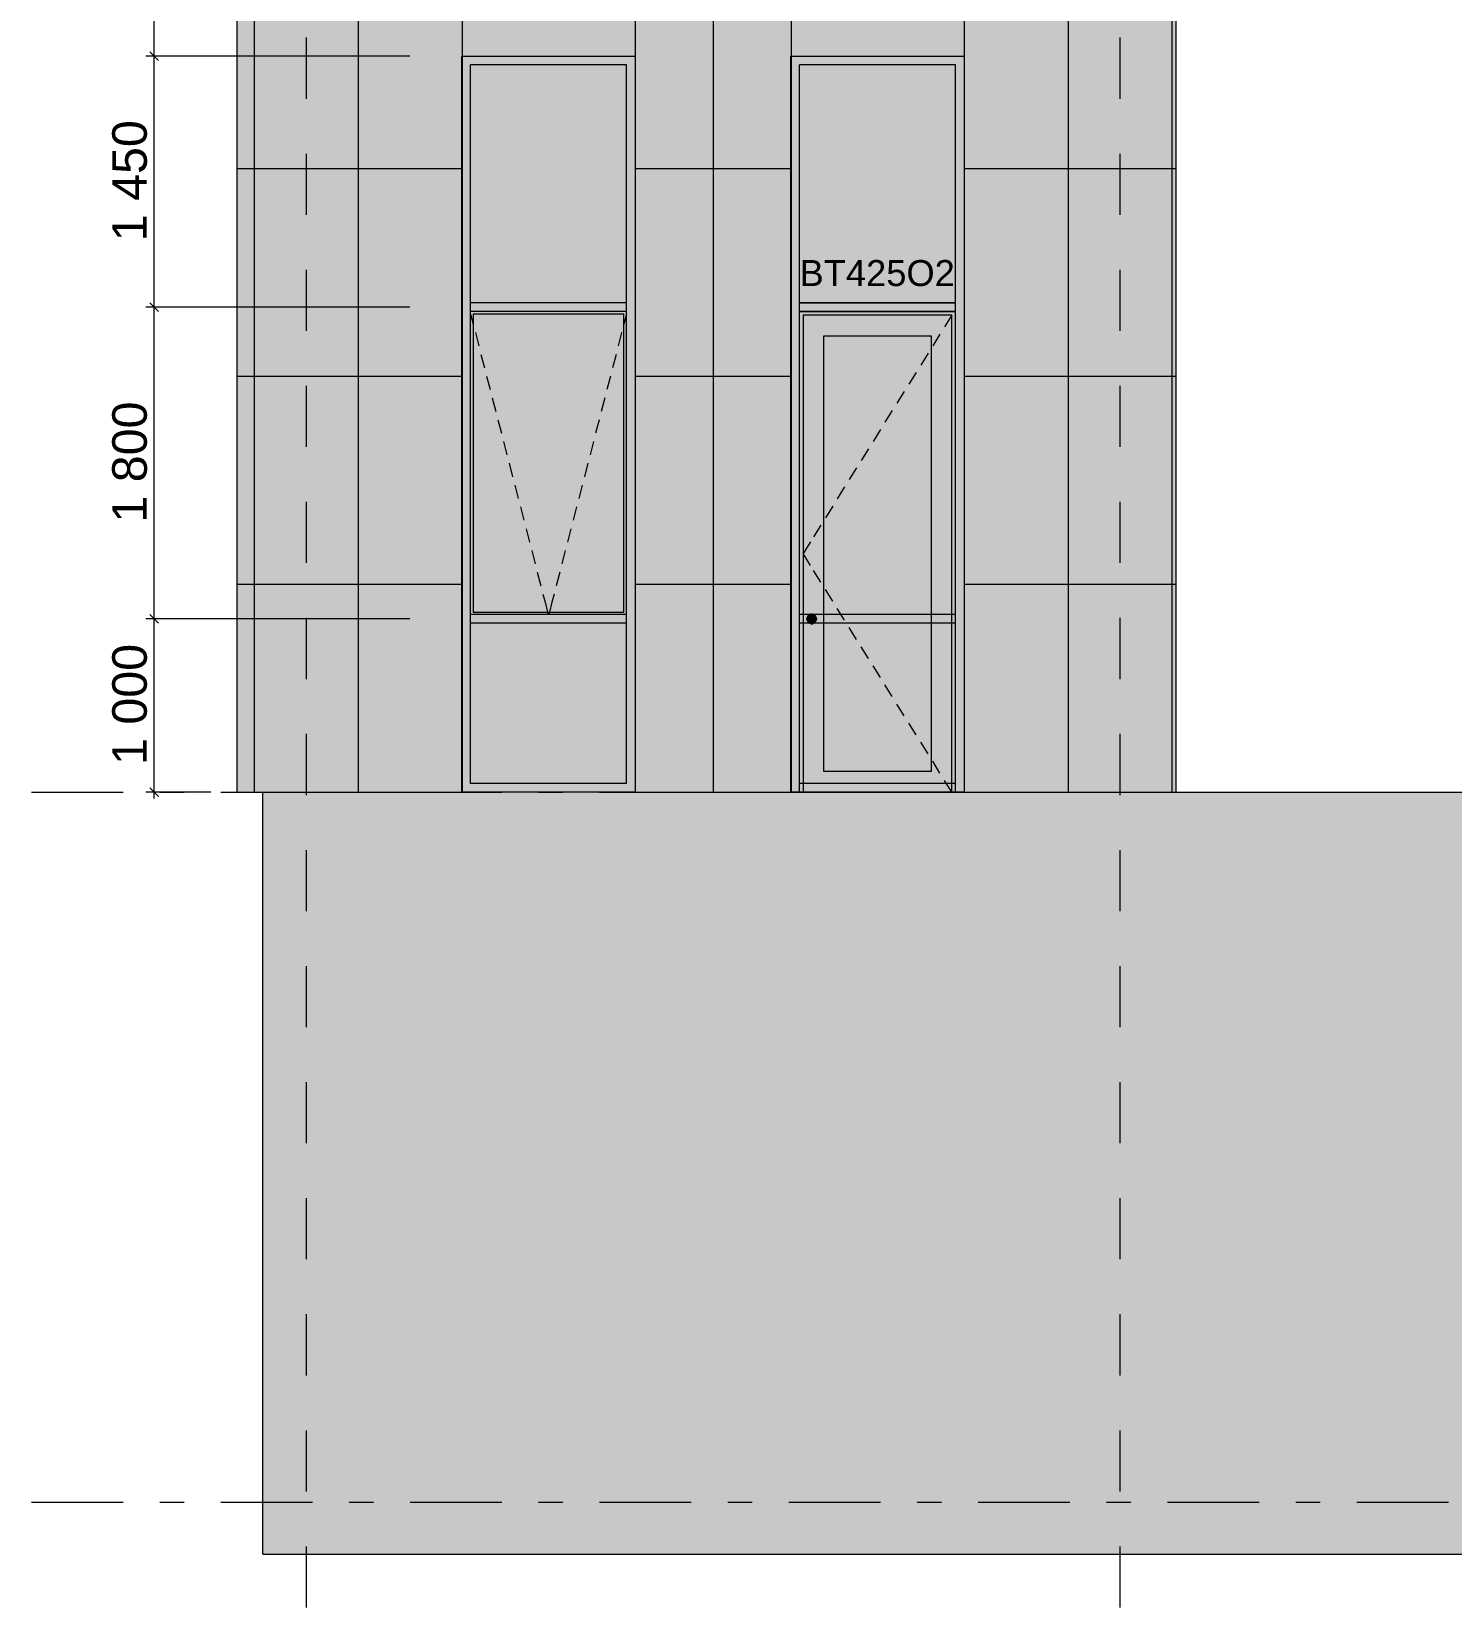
# Model space of a CAD drawing. Header units: millimetres. Extents: x 1499747 to 4341325, y -28481 to 441852.
# Drawn here: x 4102577 to 4110778, y 359120 to 368221 of the extents above; entities that cross this region are included whole.
import ezdxf

# ---------------------------------------------------------------- set-up
doc = ezdxf.new("R2010")
doc.units = ezdxf.units.MM
doc.header["$MEASUREMENT"] = 0
doc.layers.add('Чертеж и Рисунок', color=7, linetype='Continuous')
doc.styles.add('РЎР“Р•РќР•Р\xa0Р\x98Р\xa0_РЎРўР\x98Р›Р¬_2', font='')
doc.styles.get('РЎР“Р•РќР•Р\xa0Р\x98Р\xa0_РЎРўР\x98Р›Р¬_2').set_extended_font_data('GOST Common', italic=True)

# ---------------------------------------------------------------- blocks, each defined once
blk = doc.blocks.new('zw$719B')
at = {"layer": 'Чертеж и Рисунок', "linetype": 'Continuous', "lineweight": 0, "true_color": 0x2e2e2e}
for points in [[(0, 3300), (50, 3300), (50, 4200), (0, 4250)], [(500, 4250), (0, 4250), (50, 4200), (500, 4200)], [(500, 4250), (500, 4200), (950, 4200), (1000, 4250)], [(1000, 3300), (1000, 4250), (950, 4200), (950, 3300)], [(0, 2800), (50, 2800), (50, 3300), (0, 3300)], [(1000, 2800), (1000, 3300), (950, 3300), (950, 2800)], [(500, 2825), (50, 2825), (50, 2775), (500, 2775)], [(950, 2775), (950, 2825), (500, 2825), (500, 2775)], [(0, 2400), (50, 2400), (50, 2800), (0, 2800)], [(50, 2775), (70, 2755), (930, 2755), (950, 2775)], [(50, 0), (70, 0), (70, 2755), (50, 2775)], [(70, 2755), (190, 2635), (810, 2635), (930, 2755)], [(930, 0), (930, 2755), (810, 2635), (810, 120)], [(950, 0), (950, 2775), (930, 2755), (930, 0)], [(1000, 2400), (1000, 2800), (950, 2800), (950, 2400)], [(0, 1000), (50, 1000), (50, 2400), (0, 2400)], [(1000, 1000), (1000, 2400), (950, 2400), (950, 1000)], [(98.7, 1000), (105, 1015), (98.9, 1021.1), (90.2, 1000)], [(103.7, 1000), (108.5, 1011.5), (105, 1015), (98.7, 1000)], [(105, 1015), (120, 1021.3), (120, 1029.8), (98.9, 1021.1)], [(108.7, 1000), (112, 1008), (108.5, 1011.5), (103.7, 1000)], [(108.5, 1011.5), (120, 1016.3), (120, 1021.3), (105, 1015)], [(112, 1008), (120, 1011.3), (120, 1016.3), (108.5, 1011.5)], [(112.5, 1007.5), (109.5, 1000), (112.5, 992.6), (118.5, 990.1), (118.5, 1009.9)], [(121.5, 1007.1), (121.5, 1010), (118.5, 1010), (118.5, 1007.1)], [(121.5, 1000), (121.5, 1007.1), (118.5, 1007.1), (118.5, 1000)], [(118.8, 1010), (121.2, 1010), (120, 1010.5)], [(120, 1021.3), (135, 1015), (141, 1021.1), (120, 1029.8)], [(120, 1016.3), (131.5, 1011.5), (135, 1015), (120, 1021.3)], [(120, 1011.3), (128, 1008), (131.5, 1011.5), (120, 1016.3)], [(121.5, 1009.9), (121.5, 990.1), (127.4, 992.6), (130.5, 1000), (127.4, 1007.5)], [(128, 1008), (131.3, 1000), (136.2, 1000), (131.5, 1011.5)], [(131.5, 1011.5), (136.2, 1000), (141.2, 1000), (135, 1015)], [(135, 1015), (141.2, 1000), (149.7, 1000), (141, 1021.1)], [(0, 0), (50, 0), (50, 1000), (0, 1000)], [(105, 985), (98.7, 1000), (90.2, 1000), (98.9, 979)], [(108.5, 988.5), (103.7, 1000), (98.7, 1000), (105, 985)], [(120, 978.8), (105, 985), (98.9, 979), (120, 970.3)], [(112, 992), (108.7, 1000), (103.7, 1000), (108.5, 988.5)], [(120, 983.8), (108.5, 988.5), (105, 985), (120, 978.8)], [(120, 988.7), (112, 992), (108.5, 988.5), (120, 983.8)], [(121.5, 993), (121.5, 1000), (118.5, 1000), (118.5, 993)], [(121.5, 990), (121.5, 993), (118.5, 993), (118.5, 990)], [(118.8, 990), (120, 989.5), (121.2, 990)], [(128, 992), (120, 988.7), (120, 983.8), (131.5, 988.5)], [(131.5, 988.5), (120, 983.8), (120, 978.8), (135, 985)], [(135, 985), (120, 978.8), (120, 970.3), (141, 979)], [(131.3, 1000), (128, 992), (131.5, 988.5), (136.2, 1000)], [(136.2, 1000), (131.5, 988.5), (135, 985), (141.2, 1000)], [(141.2, 1000), (135, 985), (141, 979), (149.7, 1000)], [(1000, 0), (1000, 1000), (950, 1000), (950, 0)], [(930, 0), (810, 120), (190, 120), (70, 0)]]:
    blk.add_hatch(color=250, dxfattribs=at).paths.add_polyline_path(points)
at = {"layer": 'Чертеж и Рисунок', "linetype": 'Continuous', "lineweight": 0, "true_color": 0x84adf9}
for points in [[(950, 4200), (50, 4200), (50, 2825), (950, 2825), (950, 3300)], [(190, 120), (810, 120), (810, 2635), (190, 2635)]]:
    blk.add_hatch(color=161, dxfattribs=at).paths.add_polyline_path(points)
at = {"layer": 'Чертеж и Рисунок', "linetype": 'Continuous', "lineweight": 0, "true_color": 0x2e2e2e}
h = blk.add_hatch(color=250, dxfattribs=at)
h.paths.add_polyline_path([(70, 2755), (70, 0), (190, 120), (190, 2635)])
h.paths.add_polyline_path([(90.2, 1000), (98.9, 1021.1), (120, 1029.8), (141, 1021.1), (149.7, 1000), (141, 979), (120, 970.3), (98.9, 979)], flags=0)
h = blk.add_hatch(color=250, dxfattribs=at)
h.paths.add_polyline_path([(108.7, 1000), (112, 992), (120, 988.7), (128, 992), (131.3, 1000), (128, 1008), (120, 1011.3), (112, 1008)])
h.paths.add_polyline_path([(109.5, 1000), (112.5, 1007.5), (118.5, 1009.9), (118.5, 1010), (118.8, 1010), (120, 1010.5), (121.2, 1010), (121.5, 1010), (121.5, 1009.9), (127.4, 1007.5), (130.5, 1000), (127.4, 992.6), (121.5, 990.1), (121.5, 990), (121.2, 990), (120, 989.5), (118.8, 990), (118.5, 990), (118.5, 990.1), (112.5, 992.6)], flags=0)
at = {"layer": 'Чертеж и Рисунок', "color": 7, "linetype": 'Continuous', "lineweight": 5}
for points in [[(0, 0), (0, 4250)], [(0, 4250), (1000, 4250)], [(50, 3300), (50, 4200)], [(500, 4200), (50, 4200)], [(950, 4200), (500, 4200)], [(950, 3300), (950, 4200)], [(1000, 4250), (1000, 0)], [(50, 2825), (50, 3300)], [(950, 2825), (950, 3300)], [(50, 2800), (50, 2825)], [(50, 2825), (500, 2825)], [(500, 2825), (950, 2825)], [(950, 2800), (950, 2825)], [(50, 2775), (50, 2800)], [(50, 2775), (500, 2775)], [(50, 2400), (50, 2775)], [(930, 2755), (70, 2755)], [(70, 2755), (70, 0)], [(500, 2775), (950, 2775)], [(930, 0), (930, 2755)], [(950, 2775), (950, 2800)], [(950, 2400), (950, 2775)], [(190, 2635), (810, 2635)], [(190, 120), (190, 2635)], [(810, 2635), (810, 120)], [(50, 1000), (50, 2400)], [(950, 1000), (950, 2400)], [(98.9, 1021.1), (90.2, 1000)], [(120, 1029.8), (98.9, 1021.1)], [(112, 1008), (108.7, 1000)], [(112.5, 1007.5), (109.5, 1000)], [(120, 1011.3), (112, 1008)], [(118.5, 1009.9), (112.5, 1007.5)], [(118.5, 1007.1), (118.5, 1010)], [(118.8, 1010), (118.5, 1010)], [(118.5, 1000), (118.5, 1007.1)], [(120, 1010.5), (118.8, 1010)], [(121.2, 1010), (118.8, 1010)], [(141, 1021.1), (120, 1029.8)], [(128, 1008), (120, 1011.3)], [(121.2, 1010), (120, 1010.5)], [(121.5, 1010), (121.2, 1010)], [(121.5, 1007.1), (121.5, 1010)], [(127.4, 1007.5), (121.5, 1009.9)], [(121.5, 1000), (121.5, 1007.1)], [(130.5, 1000), (127.4, 1007.5)], [(131.3, 1000), (128, 1008)], [(149.7, 1000), (141, 1021.1)], [(50, 0), (50, 1000)], [(90.2, 1000), (98.9, 979)], [(98.9, 979), (120, 970.3)], [(108.7, 1000), (112, 992)], [(109.5, 1000), (112.5, 992.6)], [(112, 992), (120, 988.7)], [(112.5, 992.6), (118.5, 990.2)], [(118.5, 993), (118.5, 1000)], [(118.5, 990), (118.5, 993)], [(118.8, 990), (118.5, 990)], [(118.8, 990), (120, 989.5)], [(121.2, 990), (118.8, 990)], [(120, 988.7), (128, 992)], [(120, 989.5), (121.2, 990)], [(120, 970.3), (141, 979)], [(121.5, 990), (121.2, 990)], [(121.5, 993), (121.5, 1000)], [(121.5, 990), (121.5, 993)], [(121.5, 990.2), (127.4, 992.6)], [(127.4, 992.6), (130.5, 1000)], [(128, 992), (131.3, 1000)], [(141, 979), (149.7, 1000)], [(950, 0), (950, 1000)], [(810, 120), (190, 120)], [(50, 0), (0, 0)], [(50, 0), (70, 0)], [(70, 0), (930, 0)], [(930, 0), (950, 0)], [(950, 0), (1000, 0)]]:
    blk.add_lwpolyline(points, dxfattribs=at)
at = {"layer": 'Чертеж и Рисунок', "color": 23, "linetype": 'Continuous', "lineweight": 5, "true_color": 0xbf8080}
for points in [[(930, 2755), (887.6, 2687.2)], [(861.1, 2644.8), (818.8, 2576.9)], [(792.3, 2534.5), (749.9, 2466.6)], [(723.4, 2424.2), (681.1, 2356.3)], [(654.6, 2313.9), (612.2, 2246.1)], [(585.7, 2203.7), (543.4, 2135.8)], [(516.9, 2093.4), (474.5, 2025.5)], [(448.1, 1983.1), (405.7, 1915.3)], [(379.2, 1872.8), (336.8, 1805)], [(310.4, 1762.6), (268, 1694.7)], [(241.5, 1652.3), (199.1, 1584.4)], [(172.7, 1542), (130.3, 1474.2)], [(112.3, 1445.4), (70, 1377.5)], [(112.3, 1309.7), (70, 1377.5)], [(172.7, 1213), (130.3, 1280.9)], [(241.5, 1102.8), (199.1, 1170.6)], [(310.4, 992.5), (268, 1060.4)], [(379.2, 882.2), (336.8, 950.1)], [(448.1, 771.9), (405.7, 839.8)], [(516.9, 661.7), (474.5, 729.5)], [(585.7, 551.4), (543.4, 619.3)], [(654.6, 441.1), (612.2, 509)], [(723.4, 330.8), (681.1, 398.7)], [(792.3, 220.6), (749.9, 288.4)], [(861.1, 110.3), (818.8, 178.2)], [(930, 0), (887.6, 67.9)]]:
    blk.add_lwpolyline(points, dxfattribs=at)
at = {"layer": 'Чертеж и Рисунок', "color": 1, "linetype": 'Continuous', "lineweight": 0}
blk.add_lwpolyline([(246.9, 0), (388, 0)], dxfattribs=at)

msp = doc.modelspace()

# ---------------------------------------------------------------- hatches: boundary and pattern name
at = {"layer": 'Чертеж и Рисунок', "linetype": 'Continuous', "lineweight": 0, "true_color": 0x868d8e}
msp.add_hatch(color=252, dxfattribs=at).paths.add_polyline_path([(4103762.7, 373528.4), (4103762.7, 363828.4), (4105062.7, 363828.4), (4105062.7, 368078.4), (4106062.7, 368078.4), (4106062.7, 363828.4), (4106962.7, 363828.4), (4106962.7, 368078.4), (4107962.7, 368078.4), (4107962.7, 363828.4), (4109187.7, 363828.4), (4109187.7, 368578.4), (4103892.6, 368578.4), (4103892.6, 369078.4), (4104523.1, 369078.4), (4104523.1, 369578.4), (4105062.2, 369578.4), (4105062.2, 373028.4), (4106062.2, 373028.4), (4106062.2, 369578.4), (4106962.3, 369578.4), (4106962.3, 373028.4), (4107962.3, 373028.4), (4107962.3, 369578.4), (4109763.2, 369578.4), (4109763.2, 373028.4), (4110763.2, 373028.4), (4110763.2, 369578.4), (4111662.8, 369578.4), (4111662.8, 373028.4), (4112662.8, 373028.4), (4112662.8, 369578.4), (4114462.2, 369578.4), (4114462.2, 373028.4), (4115462.2, 373028.4), (4115462.2, 369578.4), (4116362.2, 369578.4), (4116362.2, 373028.4), (4117362.2, 373028.4), (4117362.2, 369578.4), (4118512.7, 369578.4), (4118512.7, 369078.4), (4119262.7, 369078.4), (4119262.7, 373028.4), (4120262.7, 373028.4), (4120262.7, 369078.4), (4121162.7, 369078.4), (4121162.7, 373028.4), (4122162.7, 373028.4), (4122162.7, 369078.4), (4122662.7, 369078.4), (4122662.7, 373528.4)])
at = {"layer": 'Чертеж и Рисунок', "linetype": 'Continuous', "lineweight": 0, "true_color": 0x2e2e2e}
for points in [[(4106062.7, 368078.4), (4105062.7, 368078.4), (4105112.7, 368028.4), (4106012.7, 368028.4)], [(4105112.7, 368028.4), (4105062.7, 368078.4), (4105062.7, 366628.4), (4105112.7, 366628.4)], [(4106062.7, 366628.4), (4106062.7, 368078.4), (4106012.7, 368028.4), (4106012.7, 366628.4)], [(4106962.7, 368078.4), (4107012.7, 368028.4), (4107912.7, 368028.4), (4107962.7, 368078.4)], [(4106962.7, 366628.4), (4107012.7, 366628.4), (4107012.7, 368028.4), (4106962.7, 368078.4)], [(4107962.7, 366628.4), (4107962.7, 368078.4), (4107912.7, 368028.4), (4107912.7, 366628.4)], [(4105112.7, 366628.4), (4105062.7, 366628.4), (4105062.7, 364828.4), (4105112.7, 364828.4)], [(4105112.7, 366653.4), (4105112.7, 366603.4), (4106012.7, 366603.4), (4106012.7, 366653.4)], [(4106062.7, 364828.4), (4106062.7, 366628.4), (4106012.7, 366628.4), (4106012.7, 364828.4)], [(4106962.7, 364828.4), (4107012.7, 364828.4), (4107012.7, 366628.4), (4106962.7, 366628.4)], [(4107012.7, 366603.4), (4107912.7, 366603.4), (4107912.7, 366653.4), (4107012.7, 366653.4)], [(4107962.7, 364828.4), (4107962.7, 366628.4), (4107912.7, 366628.4), (4107912.7, 364828.4)], [(4105112.7, 364828.4), (4105062.7, 364828.4), (4105062.7, 363828.4), (4105112.7, 363878.4)], [(4105112.7, 364853.4), (4105112.7, 364803.4), (4106012.7, 364803.4), (4106012.7, 364853.4)], [(4106062.7, 364828.4), (4106012.7, 364828.4), (4106012.7, 363878.4), (4106062.7, 363828.4)], [(4107012.7, 364828.4), (4106962.7, 364828.4), (4106962.7, 363828.4), (4107012.7, 363878.4)], [(4107012.7, 364803.4), (4107912.7, 364803.4), (4107912.7, 364853.4), (4107012.7, 364853.4)], [(4107962.7, 364828.4), (4107912.7, 364828.4), (4107912.7, 363878.4), (4107962.7, 363828.4)], [(4105062.7, 363828.4), (4106062.7, 363828.4), (4106012.7, 363878.4), (4105112.7, 363878.4)], [(4106962.7, 363828.4), (4107962.7, 363828.4), (4107912.7, 363878.4), (4107012.7, 363878.4)]]:
    msp.add_hatch(color=250, dxfattribs=at).paths.add_polyline_path(points)
at = {"layer": 'Чертеж и Рисунок', "linetype": 'Continuous', "lineweight": 0, "true_color": 0x84adf9}
for points in [[(4105112.7, 368028.4), (4105112.7, 366653.4), (4106012.7, 366653.4), (4106012.7, 368028.4)], [(4107012.7, 368028.4), (4107012.7, 366653.4), (4107912.7, 366653.4), (4107912.7, 368028.4)], [(4105997.7, 364868.4), (4105997.7, 366588.4), (4105127.7, 366588.4), (4105127.7, 364868.4)], [(4107012.7, 366603.4), (4107012.7, 364853.4), (4107912.7, 364853.4), (4107912.7, 366603.4)], [(4105112.7, 363878.4), (4106012.7, 363878.4), (4106012.7, 364803.4), (4105112.7, 364803.4)], [(4107912.7, 364803.4), (4107012.7, 364803.4), (4107012.7, 363878.4), (4107912.7, 363878.4)]]:
    msp.add_hatch(color=161, dxfattribs=at).paths.add_polyline_path(points)
at = {"layer": 'Чертеж и Рисунок', "linetype": 'Continuous', "lineweight": 0, "true_color": 0xf7fdff}
for points in [[(4105112.7, 366603.4), (4105112.7, 364853.4), (4105127.7, 364868.4), (4105127.7, 366588.4)], [(4106012.7, 366603.4), (4105112.7, 366603.4), (4105127.7, 366588.4), (4105997.7, 366588.4)], [(4105997.7, 364868.4), (4106012.7, 364853.4), (4106012.7, 366603.4), (4105997.7, 366588.4)], [(4105112.7, 364853.4), (4106012.7, 364853.4), (4105997.7, 364868.4), (4105127.7, 364868.4)]]:
    msp.add_hatch(color=7, dxfattribs=at).paths.add_polyline_path(points)
at = {"layer": 'Чертеж и Рисунок', "linetype": 'Continuous', "lineweight": 0, "true_color": 0x7f7f7f}
for points in [[(4103912.7, 363828.4), (4103912.7, 359728.3), (4104412.7, 359728.3), (4104412.7, 363828.4)], [(4104412.7, 363828.4), (4104412.7, 363628.4), (4108537.7, 363628.4), (4108537.7, 363828.4)], [(4108537.7, 363828.4), (4108537.7, 359728.3), (4109187.7, 359728.3), (4109187.7, 363828.4)], [(4109187.7, 363828.4), (4109187.7, 363628.4), (4113237.7, 363628.4), (4113237.7, 363828.4)], [(4104412.7, 363428.4), (4108537.7, 363428.4), (4108537.7, 363628.4), (4104412.7, 363628.4)], [(4109187.7, 363428.4), (4113237.7, 363428.4), (4113237.7, 363628.4), (4109187.7, 363628.4)], [(4104412.7, 363428.4), (4104412.7, 359728.3), (4108537.7, 359728.3), (4108537.7, 363428.4)], [(4109187.7, 363428.4), (4109187.7, 359728.3), (4113237.7, 359728.3), (4113237.7, 363428.4)], [(4103912.7, 359428.3), (4115462.4, 359428.3), (4122812.7, 359428.3), (4122812.7, 359728.3), (4103912.7, 359728.3)]]:
    msp.add_hatch(color=8, dxfattribs=at).paths.add_polyline_path(points)

# ---------------------------------------------------------------- linework, layer by layer
at = {"layer": 'Чертеж и Рисунок', "color": 7, "linetype": 'Continuous', "lineweight": 5}
for points in [[(4103762.7, 373528.4), (4103762.7, 363828.4)], [(4103284.7, 368078.4), (4103284.7, 369078.4)], [(4109187.7, 363828.4), (4109187.7, 368578.4)], [(4104762.7, 368078.4), (4103237.8, 368078.4)], [(4103259.7, 368103.4), (4103309.7, 368053.4)], [(4103284.7, 366628.4), (4103284.7, 368078.4)], [(4105062.7, 363828.4), (4105062.7, 368078.4)], [(4105062.7, 368078.4), (4106062.7, 368078.4)], [(4106962.7, 363828.4), (4106962.7, 368078.4)], [(4106962.7, 368078.4), (4107962.7, 368078.4)], [(4106012.7, 368028.4), (4105112.7, 368028.4)], [(4105112.7, 366653.4), (4105112.7, 368028.4)], [(4106012.7, 366653.4), (4106012.7, 368028.4)], [(4107912.7, 368028.4), (4107012.7, 368028.4)], [(4107012.7, 366653.4), (4107012.7, 368028.4)], [(4107912.7, 366653.4), (4107912.7, 368028.4)], [(4104762.7, 366628.4), (4103237.8, 366628.4)], [(4103259.7, 366653.4), (4103309.7, 366603.4)], [(4103284.7, 364828.4), (4103284.7, 366628.4)], [(4105112.7, 366628.4), (4105112.7, 366653.4)], [(4106012.7, 366653.4), (4105112.7, 366653.4)], [(4105112.7, 366603.4), (4105112.7, 366628.4)], [(4106012.7, 366628.4), (4106012.7, 366653.4)], [(4106012.7, 366603.4), (4106012.7, 366628.4)], [(4107012.7, 366628.4), (4107012.7, 366653.4)], [(4107912.7, 366653.4), (4107012.7, 366653.4)], [(4107012.7, 366603.4), (4107012.7, 366628.4)], [(4107912.7, 366628.4), (4107912.7, 366653.4)], [(4107912.7, 366603.4), (4107912.7, 366628.4)], [(4105112.7, 364853.4), (4105112.7, 366603.4)], [(4106012.7, 366603.4), (4105112.7, 366603.4)], [(4105997.7, 366588.4), (4105127.7, 366588.4)], [(4105127.7, 366588.4), (4105127.7, 364868.4)], [(4105997.7, 364868.4), (4105997.7, 366588.4)], [(4106012.7, 364853.4), (4106012.7, 366603.4)], [(4107012.7, 364853.4), (4107012.7, 366603.4)], [(4107912.7, 366603.4), (4107012.7, 366603.4)], [(4107912.7, 364853.4), (4107912.7, 366603.4)], [(4104762.7, 364828.4), (4103237.8, 364828.4)], [(4103259.7, 364853.4), (4103309.7, 364803.4)], [(4103284.7, 363828.4), (4103284.7, 364828.4)], [(4105112.7, 364828.4), (4105112.7, 364853.4)], [(4106012.7, 364853.4), (4105112.7, 364853.4)], [(4105112.7, 364803.4), (4105112.7, 364828.4)], [(4105112.7, 363878.4), (4105112.7, 364803.4)], [(4106012.7, 364803.4), (4105112.7, 364803.4)], [(4105127.7, 364868.4), (4105997.7, 364868.4)], [(4106012.7, 364828.4), (4106012.7, 364853.4)], [(4106012.7, 364803.4), (4106012.7, 364828.4)], [(4106012.7, 363878.4), (4106012.7, 364803.4)], [(4107012.7, 364828.4), (4107012.7, 364853.4)], [(4107912.7, 364853.4), (4107012.7, 364853.4)], [(4107012.7, 364803.4), (4107012.7, 364828.4)], [(4107012.7, 363878.4), (4107012.7, 364803.4)], [(4107912.7, 364803.4), (4107012.7, 364803.4)], [(4107912.7, 364828.4), (4107912.7, 364853.4)], [(4107912.7, 364803.4), (4107912.7, 364828.4)], [(4107912.7, 363878.4), (4107912.7, 364803.4)], [(4103612.6, 363828.4), (4103237.8, 363828.4)], [(4103259.7, 363853.4), (4103309.7, 363803.4)], [(4103284.7, 363790.9), (4103284.7, 363828.4)], [(4103762.7, 363828.4), (4105062.7, 363828.4)], [(4106062.7, 363828.4), (4105062.7, 363828.4)], [(4106012.7, 363878.4), (4105112.7, 363878.4)], [(4106062.7, 363828.4), (4106962.7, 363828.4)], [(4107962.7, 363828.4), (4106962.7, 363828.4)], [(4107912.7, 363878.4), (4107012.7, 363878.4)], [(4107962.7, 363828.4), (4109187.7, 363828.4)], [(4109187.7, 363828.4), (4113237.7, 363828.4)]]:
    msp.add_lwpolyline(points, dxfattribs=at)
at = {"layer": 'Чертеж и Рисунок', "color": 253, "linetype": 'Continuous', "lineweight": 5, "true_color": 0xaaaaaa}
for points in [[(4103862.7, 373528.4), (4103862.7, 363828.4)], [(4104462.7, 368578.4), (4104462.7, 363828.4)], [(4105063.3, 368578.4), (4105063.3, 363828.4)], [(4106062.7, 368578.4), (4106062.7, 363828.4)], [(4106512.9, 368578.4), (4106512.9, 363828.4)], [(4106963.3, 368578.4), (4106963.3, 363828.4)], [(4107962.7, 368578.4), (4107962.7, 363828.4)], [(4108563.3, 368578.4), (4108563.3, 363828.4)], [(4109163.3, 368578.4), (4109163.3, 363828.4)], [(4105063.3, 367428.4), (4103762.7, 367428.4)], [(4106963.3, 367428.4), (4106062.7, 367428.4)], [(4109187.7, 367428.4), (4107962.7, 367428.4)], [(4105063.3, 366228.4), (4103762.7, 366228.4)], [(4106963.3, 366228.4), (4106062.7, 366228.4)], [(4109187.7, 366228.4), (4107962.7, 366228.4)], [(4105063.3, 365028.4), (4103762.7, 365028.4)], [(4106963.3, 365028.4), (4106062.7, 365028.4)], [(4109187.7, 365028.4), (4107962.7, 365028.4)]]:
    msp.add_lwpolyline(points, dxfattribs=at)
at = {"layer": 'Чертеж и Рисунок', "color": 8, "linetype": 'Continuous', "lineweight": 15}
for points in [[(4104162.7, 368185.9), (4104162.7, 367833.2)], [(4108862.7, 368185.9), (4108862.7, 367833.2)], [(4104162.7, 367515.7), (4104162.7, 367162.9)], [(4108862.7, 367515.7), (4108862.7, 367162.9)], [(4104162.7, 366845.4), (4104162.7, 366492.6)], [(4108862.7, 366845.4), (4108862.7, 366492.6)], [(4104162.7, 366175.1), (4104162.7, 365822.3)], [(4108862.7, 366175.1), (4108862.7, 365822.3)], [(4104162.7, 365504.8), (4104162.7, 365152.1)], [(4108862.7, 365504.8), (4108862.7, 365152.1)], [(4104162.7, 364834.6), (4104162.7, 364481.8)], [(4108862.7, 364834.6), (4108862.7, 364481.8)], [(4104162.7, 364164.3), (4104162.7, 363811.5)], [(4108862.7, 364164.3), (4108862.7, 363811.5)], [(4104162.7, 363494), (4104162.7, 363141.2)], [(4108862.7, 363494), (4108862.7, 363141.2)], [(4104162.7, 362823.7), (4104162.7, 362470.9)], [(4108862.7, 362823.7), (4108862.7, 362470.9)], [(4104162.7, 362153.4), (4104162.7, 361800.7)], [(4108862.7, 362153.4), (4108862.7, 361800.7)], [(4104162.7, 361483.2), (4104162.7, 361130.4)], [(4108862.7, 361483.2), (4108862.7, 361130.4)], [(4104162.7, 360812.9), (4104162.7, 360460.1)], [(4108862.7, 360812.9), (4108862.7, 360460.1)], [(4104162.7, 360142.6), (4104162.7, 359789.8)], [(4108862.7, 360142.6), (4108862.7, 359789.8)], [(4104162.7, 359472.2), (4104162.7, 359119.5)], [(4108862.7, 359472.2), (4108862.7, 359119.5)]]:
    msp.add_lwpolyline(points, dxfattribs=at)
at = {"layer": 'Чертеж и Рисунок', "color": 23, "linetype": 'Continuous', "lineweight": 5, "true_color": 0xbf8080}
for points in [[(4105112.7, 366589.1), (4105127.7, 366531.1)], [(4106012.7, 366589.1), (4105997.7, 366531.1)], [(4105140.2, 366482.6), (4105160.2, 366405.1)], [(4105985.1, 366482.6), (4105965.1, 366405.1)], [(4105172.7, 366356.7), (4105192.8, 366279.3)], [(4105952.6, 366356.7), (4105932.6, 366279.3)], [(4105205.3, 366230.9), (4105225.3, 366153.4)], [(4105920.1, 366230.9), (4105900, 366153.4)], [(4105237.8, 366105), (4105257.8, 366027.5)], [(4105887.5, 366105), (4105867.5, 366027.5)], [(4105270.4, 365979.1), (4105290.4, 365901.7)], [(4105855, 365979.1), (4105835, 365901.7)], [(4105302.9, 365853.3), (4105322.9, 365775.8)], [(4105822.4, 365853.3), (4105802.4, 365775.8)], [(4105335.4, 365727.4), (4105355.5, 365650)], [(4105789.9, 365727.4), (4105769.9, 365650)], [(4105368, 365601.5), (4105388, 365524.1)], [(4105757.4, 365601.5), (4105737.3, 365524.1)], [(4105400.5, 365475.7), (4105420.5, 365398.2)], [(4105724.8, 365475.7), (4105704.8, 365398.2)], [(4105433.1, 365349.8), (4105453.1, 365272.4)], [(4105692.3, 365349.8), (4105672.3, 365272.4)], [(4105465.6, 365224), (4105485.6, 365146.5)], [(4105659.7, 365224), (4105639.7, 365146.5)], [(4105498.1, 365098.1), (4105518.2, 365020.6)], [(4105627.2, 365098.1), (4105607.2, 365020.6)], [(4105530.7, 364972.2), (4105542.6, 364925.9)], [(4105542.6, 364925.9), (4105557.5, 364868.4)], [(4105582.7, 364925.9), (4105567.8, 364868.4)], [(4105594.7, 364972.2), (4105582.7, 364925.9)], [(4105557.5, 364868.4), (4105561.4, 364853.4)], [(4105567.8, 364868.4), (4105564, 364853.4)]]:
    msp.add_lwpolyline(points, dxfattribs=at)
at = {"layer": 'Чертеж и Рисунок', "color": 1, "linetype": 'Continuous', "lineweight": 0}
for points in [[(4102576.8, 363828.4), (4103106, 363828.4)], [(4103317.6, 363828.4), (4103458.7, 363828.4)], [(4103670.4, 363828.4), (4104199.6, 363828.4)], [(4104411.2, 363828.4), (4104552.4, 363828.4)], [(4104764, 363828.4), (4105293.2, 363828.4)], [(4105504.9, 363828.4), (4105646, 363828.4)], [(4105857.6, 363828.4), (4106386.8, 363828.4)], [(4106598.5, 363828.4), (4106739.6, 363828.4)], [(4106951.2, 363828.4), (4107480.4, 363828.4)], [(4107692.1, 363828.4), (4107833.2, 363828.4)], [(4108044.9, 363828.4), (4108574, 363828.4)], [(4108785.7, 363828.4), (4108926.8, 363828.4)], [(4109138.5, 363828.4), (4109667.6, 363828.4)], [(4109879.3, 363828.4), (4110020.4, 363828.4)], [(4110232.1, 363828.4), (4110761.2, 363828.4)], [(4102576.8, 359728.3), (4103106, 359728.3)], [(4103317.6, 359728.3), (4103458.7, 359728.3)], [(4103670.4, 359728.3), (4104199.6, 359728.3)], [(4104411.2, 359728.3), (4104552.4, 359728.3)], [(4104764, 359728.3), (4105293.2, 359728.3)], [(4105504.9, 359728.3), (4105646, 359728.3)], [(4105857.6, 359728.3), (4106386.8, 359728.3)], [(4106598.5, 359728.3), (4106739.6, 359728.3)], [(4106951.2, 359728.3), (4107480.4, 359728.3)], [(4107692.1, 359728.3), (4107833.2, 359728.3)], [(4108044.9, 359728.3), (4108574, 359728.3)], [(4108785.7, 359728.3), (4108926.8, 359728.3)], [(4109138.5, 359728.3), (4109667.6, 359728.3)], [(4109879.3, 359728.3), (4110020.4, 359728.3)], [(4110232.1, 359728.3), (4110761.2, 359728.3)]]:
    msp.add_lwpolyline(points, dxfattribs=at)
at = {"layer": 'Чертеж и Рисунок', "color": 14, "linetype": 'Continuous', "lineweight": 15, "true_color": 0xa80f02}
msp.add_lwpolyline([(4103912.7, 359728.3), (4103912.7, 363828.4)], dxfattribs=at)
at = {"layer": 'Чертеж и Рисунок', "color": 123, "linetype": 'Continuous', "lineweight": 20, "true_color": 0x71cebe}
for points in [[(4103912.7, 359428.3), (4103912.7, 359728.3)], [(4103912.7, 359428.3), (4122812.7, 359428.3)]]:
    msp.add_lwpolyline(points, dxfattribs=at)

# ---------------------------------------------------------------- block references
at = {"lineweight": -3}
msp.add_blockref('zw$719B', (4106962.7, 363828.4), dxfattribs=at)

# ---------------------------------------------------------------- texts
at = {"layer": 'Чертеж и Рисунок', "color": 7, "linetype": 'Continuous', "lineweight": 15, "char_height": 200, "attachment_point": 7, "rotation": 90, "style": 'РЎР“Р•РќР•Р\xa0Р\x98Р\xa0_РЎРўР\x98Р›Р¬_2'}
for s, insert in [('\\A1;{\\pql;\\fArial|b0|i0|c204|p0;\\W1.000000;1 450}', (4103245.6, 367010.1)), ('\\A1;{\\pql;\\fArial|b0|i0|c204|p0;\\W1.000000;1 800}', (4103245.6, 365385.2)), ('\\A1;{\\pql;\\fArial|b0|i0|c204|p0;\\W1.000000;1 000}', (4103245.6, 363985.3))]:
    msp.add_mtext(s, dxfattribs=dict(at, insert=insert))
at = {"layer": 'Чертеж и Рисунок', "color": 1, "linetype": 'Continuous', "lineweight": 0, "insert": (4107012.6, 366749.3), "char_height": 150, "attachment_point": 7, "style": 'РЎР“Р•РќР•Р\xa0Р\x98Р\xa0_РЎРўР\x98Р›Р¬_2'}
msp.add_mtext('\\A1;{\\pql;\\fArial|b0|i0|c204|p0;\\W1.000000;ВТ425О2}', dxfattribs=at)

doc.saveas('drawing.dxf')
